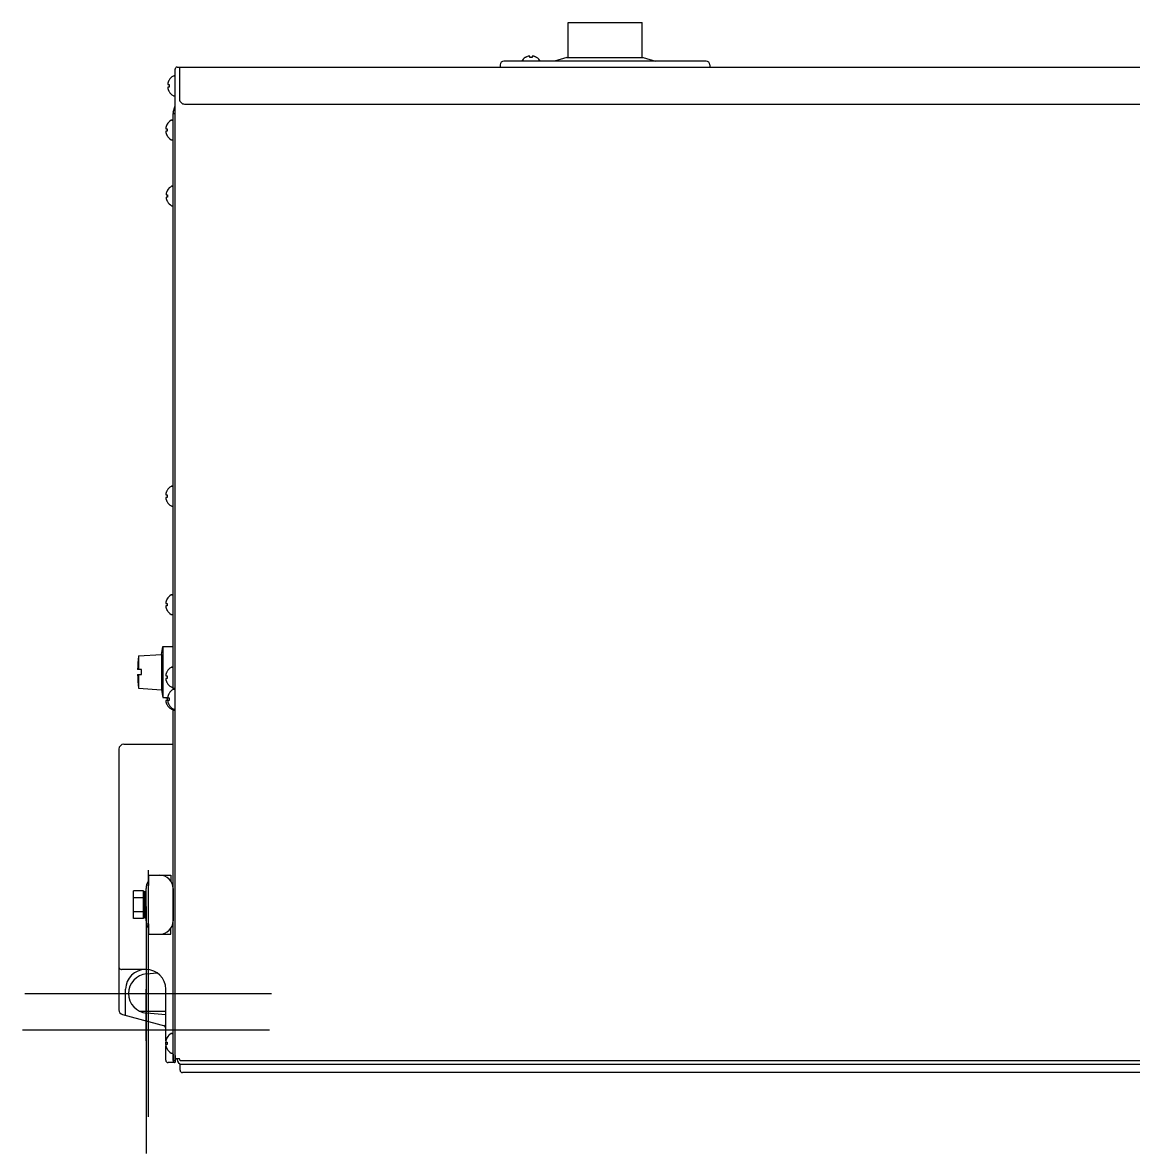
# Model space of a CAD drawing. Header units: millimetres. Extents: x -4975 to 152, y 3757 to 7264.
# Drawn here: x -748.6 to -298.5, y 5578.7 to 6036.8 of the extents above; entities that cross this region are included whole.
import ezdxf

# ---------------------------------------------------------------- set-up
doc = ezdxf.new("R2010")
doc.units = ezdxf.units.MM
doc.header["$LTSCALE"] = 346.5
doc.layers.get('0').update_dxf_attribs({"linetype": 'CONTINUOUS'})
doc.layers.add('GEOM', color=7, linetype='CONTINUOUS')

msp = doc.modelspace()

# ---------------------------------------------------------------- linework, layer by layer
at = {"color": 7, "linetype": 'Continuous'}
for p, q in [((-686.84, 5616.3), (-686.84, 6017.9)), ((-687.64, 5766.64), (-687.64, 6000.04)), ((-690.64, 5845.46), (-690.09, 5845.46)), ((-690.12, 5847.26), (-690.09, 5847.26)), ((-688.24, 5848.96), (-688.04, 5848.96)), ((-690.09, 5844.46), (-690.64, 5844.46)), ((-690.09, 5842.66), (-690.12, 5842.66)), ((-688.24, 5840.96), (-688.04, 5840.96)), ((-688.24, 5805), (-688.04, 5805)), ((-690.64, 5801.5), (-690.09, 5801.5)), ((-690.09, 5800.5), (-690.64, 5800.5)), ((-690.12, 5803.3), (-690.09, 5803.3)), ((-690.09, 5798.7), (-690.12, 5798.7)), ((-688.24, 5797), (-688.04, 5797)), ((-692.4, 5780.85), (-691.84, 5784.03)), ((-691.84, 5784.03), (-691.84, 5763.37)), ((-691.84, 5784.03), (-687.64, 5784.03)), ((-701.7, 5780.2), (-692.4, 5780.85)), ((-701.7, 5780.2), (-701.7, 5774.7)), ((-692.4, 5780.85), (-692.4, 5766.55)), ((-700.53, 5774.7), (-702.03, 5774.7)), ((-702.03, 5772.7), (-700.53, 5772.7)), ((-701.7, 5772.7), (-701.7, 5767.2)), ((-700.53, 5772.7), (-700.53, 5774.7)), ((-690.64, 5772.13), (-690.09, 5772.13)), ((-690.12, 5773.93), (-690.09, 5773.93)), ((-688.24, 5775.63), (-688.04, 5775.63)), ((-690.09, 5771.13), (-690.64, 5771.13)), ((-690.09, 5769.33), (-690.12, 5769.33)), ((-688.24, 5767.63), (-688.04, 5767.63)), ((-701.7, 5767.2), (-692.4, 5766.55)), ((-692.4, 5766.55), (-691.84, 5763.37)), ((-691.84, 5763.37), (-689.85, 5763.37)), ((-690.64, 5763.2), (-690.09, 5763.2)), ((-689.84, 5763.2), (-689.29, 5763.2)), ((-689.32, 5765), (-689.29, 5765)), ((-687.64, 5767.2), (-686.84, 5767.2)), ((-687.44, 5766.7), (-687.24, 5766.7)), ((-690.09, 5762.2), (-690.64, 5762.2)), ((-690.09, 5760.4), (-690.12, 5760.4)), ((-689.29, 5762.2), (-689.84, 5762.2)), ((-689.29, 5760.4), (-689.32, 5760.4)), ((-688.24, 5758.7), (-688.04, 5758.7)), ((-687.64, 5616.3), (-687.64, 5758.75)), ((-687.44, 5758.7), (-687.24, 5758.7)), ((-687.64, 5758.2), (-686.84, 5758.2)), ((-709.61, 5742.45), (-709.61, 5654.2)), ((-707.61, 5744.45), (-691.64, 5744.45)), ((-691.64, 5744.45), (-687.64, 5744.45)), ((-697.64, 5691.45), (-697.64, 5687.17)), ((-697.64, 5691.45), (-688.64, 5691.45)), ((-688.64, 5691.45), (-688.64, 5689.11)), ((-703.64, 5673.8), (-703.64, 5685.1)), ((-699.64, 5685.1), (-703.64, 5685.1)), ((-699.64, 5673.8), (-699.64, 5685.1)), ((-698.64, 5672.95), (-698.64, 5685.95)), ((-697.64, 5687.17), (-698.45, 5687.39)), ((-687.64, 5685.95), (-687.64, 5672.95)), ((-699.64, 5682.27), (-703.64, 5682.27)), ((-699.56, 5682.45), (-699.64, 5682.45)), ((-699.63, 5684.8), (-698.65, 5684.8)), ((-699.16, 5684.75), (-699.63, 5684.69)), ((-699.63, 5684.69), (-699.12, 5684.2)), ((-699.63, 5684.26), (-699.55, 5684.34)), ((-699.16, 5684.05), (-699.63, 5683.94)), ((-699.63, 5683.94), (-699.12, 5683.04)), ((-699.63, 5683.15), (-699.46, 5683.45)), ((-699.16, 5682.81), (-699.63, 5682.66)), ((-699.63, 5682.66), (-699.12, 5681.44)), ((-699.62, 5682.6), (-699.63, 5682.66)), ((-699.16, 5681.15), (-699.63, 5680.99)), ((-699.63, 5680.99), (-699.12, 5679.6)), ((-699.39, 5682.73), (-699.39, 5683.01)), ((-699.39, 5682.73), (-699.39, 5682.93)), ((-699.39, 5681.72), (-699.39, 5681.07)), ((-699.39, 5681.07), (-699.39, 5681.72)), ((-699.25, 5682.8), (-699.21, 5682.86)), ((-699.16, 5684.75), (-698.65, 5684.26)), ((-699.16, 5684.05), (-698.65, 5683.15)), ((-699.16, 5682.81), (-698.65, 5681.59)), ((-699.16, 5681.15), (-698.65, 5679.77)), ((-698.65, 5684.26), (-699.12, 5684.2)), ((-698.65, 5683.15), (-699.12, 5683.04)), ((-698.65, 5681.59), (-699.12, 5681.44)), ((-698.89, 5681.07), (-699.01, 5681.07)), ((-698.89, 5681.03), (-698.93, 5681.03)), ((-698.89, 5682.46), (-698.91, 5682.46)), ((-698.89, 5682.42), (-698.9, 5682.42)), ((-698.89, 5682.39), (-698.89, 5682.46)), ((-698.89, 5682.42), (-698.89, 5682.45)), ((-698.64, 5682.45), (-698.89, 5682.45)), ((-698.89, 5682.16), (-698.89, 5682.39)), ((-698.89, 5681.03), (-698.89, 5681.07)), ((-698.89, 5680.99), (-698.89, 5681.07)), ((-698.89, 5680.42), (-698.89, 5680.99)), ((-698.65, 5682.66), (-698.79, 5682.7)), ((-698.72, 5682.45), (-698.66, 5682.6)), ((-698.65, 5683.94), (-698.71, 5683.96)), ((-698.66, 5682.6), (-698.65, 5682.66)), ((-699.64, 5676.62), (-703.64, 5676.62)), ((-699.39, 5676.45), (-699.64, 5676.45)), ((-699.16, 5679.3), (-699.63, 5679.13)), ((-699.63, 5679.13), (-699.12, 5677.74)), ((-699.16, 5677.46), (-699.63, 5677.31)), ((-699.63, 5677.31), (-699.12, 5676.09)), ((-699.62, 5676.3), (-699.63, 5676.24)), ((-699.49, 5676.19), (-699.63, 5676.24)), ((-699.57, 5676.42), (-699.62, 5676.3)), ((-699.56, 5676.45), (-699.57, 5676.42)), ((-699.39, 5679.45), (-699.39, 5680.24)), ((-699.39, 5679.4), (-699.39, 5680.24)), ((-698.89, 5679.49), (-699.39, 5679.49)), ((-698.89, 5679.45), (-699.39, 5679.45)), ((-699.39, 5679.4), (-699.39, 5679.4)), ((-698.89, 5679.4), (-699.39, 5679.4)), ((-699.39, 5677.87), (-699.39, 5678.47)), ((-699.39, 5677.82), (-699.39, 5678.47)), ((-699.35, 5677.87), (-699.39, 5677.87)), ((-699.27, 5677.82), (-699.39, 5677.82)), ((-699.39, 5676.48), (-699.39, 5676.73)), ((-699.39, 5676.44), (-699.39, 5676.73)), ((-699.38, 5676.48), (-699.39, 5676.48)), ((-699.37, 5676.44), (-699.39, 5676.44)), ((-699.16, 5679.3), (-698.65, 5677.91)), ((-699.16, 5677.46), (-698.65, 5676.24)), ((-698.65, 5679.77), (-699.12, 5679.6)), ((-698.65, 5677.91), (-699.12, 5677.74)), ((-698.65, 5676.24), (-699.12, 5676.09)), ((-699.02, 5676.12), (-699.05, 5676.07)), ((-698.89, 5679.45), (-698.89, 5679.5)), ((-698.89, 5679.4), (-698.89, 5679.49)), ((-698.89, 5678.66), (-698.89, 5679.4)), ((-698.89, 5677.82), (-698.89, 5677.17)), ((-698.89, 5676.16), (-698.89, 5675.96)), ((-698.64, 5676.45), (-698.72, 5676.45)), ((-698.66, 5676.3), (-698.65, 5676.24)), ((-699.64, 5673.8), (-703.64, 5673.8)), ((-699.16, 5675.86), (-699.63, 5675.75)), ((-699.63, 5675.75), (-699.12, 5674.84)), ((-699.57, 5674.94), (-699.63, 5674.95)), ((-699.16, 5674.69), (-699.63, 5674.63)), ((-699.63, 5674.63), (-699.12, 5674.15)), ((-699.16, 5674.1), (-699.63, 5674.1)), ((-699.46, 5675.44), (-699.47, 5675.4)), ((-699.16, 5675.86), (-698.65, 5674.95)), ((-699.16, 5674.69), (-698.65, 5674.21)), ((-699.16, 5674.1), (-698.65, 5674.1)), ((-698.65, 5674.95), (-699.12, 5674.84)), ((-698.65, 5674.21), (-699.12, 5674.15)), ((-698.76, 5675.29), (-698.84, 5675.49)), ((-698.82, 5675.44), (-698.65, 5675.75)), ((-698.69, 5675.14), (-698.76, 5675.29)), ((-698.73, 5674.55), (-698.65, 5674.63)), ((-697.64, 5671.72), (-698.45, 5671.5)), ((-697.64, 5671.72), (-697.64, 5667.45)), ((-697.64, 5667.45), (-688.64, 5667.45)), ((-688.64, 5667.45), (-688.64, 5669.79)), ((-709.64, 5654.2), (-709.64, 5636.88)), ((-698.64, 5653.2), (-708.61, 5653.2)), ((-698.43, 5651.42), (-694.17, 5651.79)), ((-706.89, 5634.61), (-706.89, 5645.2)), ((-698.64, 5624.3), (-698.64, 5645.2)), ((-690.64, 5624.3), (-690.64, 5645.2)), ((-708.16, 5634.95), (-690.64, 5630.25)), ((-690.64, 5636.2), (-701.11, 5636.2)), ((-690.64, 5634.8), (-698.43, 5635.48)), ((-690.12, 5625.6), (-690.09, 5625.6)), ((-688.24, 5627.3), (-688.04, 5627.3)), ((-690.64, 5622.8), (-690.64, 5623.8)), ((-690.64, 5623.8), (-690.09, 5623.8)), ((-690.09, 5622.8), (-690.64, 5622.8)), ((-690.64, 5616.45), (-690.64, 5622.3)), ((-690.09, 5621), (-690.12, 5621)), ((-688.24, 5619.3), (-688.04, 5619.3)), ((-687.64, 5618.9), (-687.64, 5615.45)), ((-686.84, 5618.3), (-686.84, 5615.7)), ((-686.84, 5617.1), (-685.06, 5617.1)), ((-686.04, 5616.7), (-686.04, 5617.1)), ((-687.09, 5615.45), (-689.64, 5615.45)), ((-687.64, 5616.3), (-686.84, 5616.3)), ((-684.84, 5612.4), (-684.84, 5614.9)), ((-684.84, 5614.9), (-14.64, 5614.9)), ((9.28, 5616.2), (-684.65, 5616.2)), ((-15.84, 5611.4), (-683.84, 5611.4))]:
    msp.add_line(p, q, dxfattribs=at)
at = {"color": 4}
for p, q in [((-697.73, 5693.45), (-697.73, 5593.45)), ((-747.73, 5643.45), (-647.73, 5643.45))]:
    msp.add_line(p, q, dxfattribs=at)
at = {"color": 1}
for p, q in [((-698.64, 5678.7), (-698.64, 5578.7)), ((-748.64, 5628.7), (-648.64, 5628.7))]:
    msp.add_line(p, q, dxfattribs=at)
at = {"color": 7, "linetype": 'Continuous'}
for points in [[(-699.62, 5682.6), (-699.56, 5682.44), (-699.48, 5682.24)], [(-699.59, 5683.75), (-699.57, 5683.73), (-699.53, 5683.64), (-699.5, 5683.55), (-699.46, 5683.46)], [(-699.5, 5684.24), (-699.49, 5684.23), (-699.48, 5684.21), (-699.47, 5684.18), (-699.46, 5684.16), (-699.45, 5684.13), (-699.44, 5684.11), (-699.43, 5684.09), (-699.42, 5684.06), (-699.42, 5684.04), (-699.41, 5684.02), (-699.41, 5684)], [(-699.48, 5682.24), (-699.43, 5682.06), (-699.4, 5681.89), (-699.39, 5681.72)], [(-699.46, 5683.46), (-699.44, 5683.37), (-699.41, 5683.28)], [(-699.41, 5683.28), (-699.4, 5683.18), (-699.39, 5683.09), (-699.39, 5683.01)], [(-698.82, 5683.45), (-698.76, 5683.61), (-698.69, 5683.75)], [(-698.8, 5676.66), (-698.86, 5676.85), (-698.89, 5677), (-698.89, 5677.17)], [(-698.84, 5675.49), (-698.88, 5675.71), (-698.89, 5675.96)], [(-698.66, 5676.3), (-698.73, 5676.46), (-698.8, 5676.66)], [(-699.47, 5675.4), (-699.51, 5675.32), (-699.54, 5675.24), (-699.58, 5675.16), (-699.59, 5675.14)], [(-698.79, 5674.65), (-698.85, 5674.79), (-698.87, 5674.9)]]:
    msp.add_lwpolyline(points, dxfattribs=at)
for centre, radius, start, end in [((-688.67, 5845.71), 1.98, 174.8627, 175.7144), ((-688.68, 5845.71), 1.97, 175.714, 176.9766), ((-688.69, 5845.71), 1.96, 176.9771, 178.0037), ((-688.7, 5845.71), 1.95, 178.0037, 179.0738), ((-688.7, 5845.71), 1.95, 179.0741, 181.1541), ((-688.7, 5845.71), 1.95, 181.1545, 182.3767), ((-688.69, 5845.71), 1.96, 182.3765, 183.2159), ((-688.68, 5845.72), 1.97, 183.2167, 184.6016), ((-688.67, 5845.72), 1.98, 184.6009, 185.2558), ((-686.14, 5844.82), 4.64, 163.6036, 165.6824), ((-688.65, 5845.71), 2.01, 172.7256, 174.8598), ((-688.65, 5845.72), 2.01, 185.2585, 187.2741), ((-686.11, 5844.81), 4.67, 162.6228, 163.6051), ((-686.1, 5844.8), 4.68, 161.535, 162.6227), ((-686.08, 5844.8), 4.7, 159.4813, 161.5344), ((-686.07, 5844.79), 4.72, 158.9977, 159.4819), ((-686.06, 5844.79), 4.72, 157.4524, 158.9975), ((-686.06, 5844.79), 4.73, 156.6826, 157.4526), ((-686.05, 5844.79), 4.73, 155.4278, 156.6825), ((-686.05, 5844.78), 4.74, 154.4598, 155.4278), ((-686.04, 5844.78), 4.74, 153.3188, 154.4598), ((-686.04, 5844.78), 4.75, 151.9926, 153.3187), ((-686.04, 5844.78), 4.75, 151.0316, 151.9926), ((-686.03, 5844.78), 4.75, 148.4659, 151.0313), ((-686.02, 5844.77), 4.8, 120.3012, 148.6273), ((-686.33, 5844.96), 3.79, 172.4013, 179.9911), ((-688.24, 5848.56), 0.4, 90, 120.3012), ((-688.04, 5848.56), 0.4, 0, 90), ((-688.67, 5844.21), 1.98, 174.7442, 175.3991), ((-688.68, 5844.21), 1.97, 175.3984, 176.7833), ((-688.69, 5844.21), 1.96, 176.7841, 177.6235), ((-688.7, 5844.21), 1.96, 177.6234, 178.8455), ((-688.7, 5844.21), 1.95, 178.8459, 180.9258), ((-688.7, 5844.21), 1.95, 180.9261, 181.9964), ((-688.69, 5844.21), 1.96, 181.9964, 183.0228), ((-688.68, 5844.21), 1.97, 183.0233, 184.286), ((-688.67, 5844.22), 1.98, 184.2856, 185.1372), ((-688.65, 5844.21), 2.01, 172.7259, 174.7415), ((-688.65, 5844.22), 2.01, 185.1401, 187.2744), ((-686.14, 5845.11), 4.64, 194.3176, 196.3964), ((-686.11, 5845.12), 4.67, 196.3949, 197.3772), ((-686.1, 5845.12), 4.68, 197.3773, 198.465), ((-686.08, 5845.13), 4.7, 198.4656, 200.5187), ((-686.07, 5845.13), 4.72, 200.5181, 201.0023), ((-686.06, 5845.14), 4.72, 201.0025, 202.5476), ((-686.06, 5845.14), 4.73, 202.5474, 203.3174), ((-686.05, 5845.14), 4.73, 203.3175, 204.5722), ((-686.05, 5845.14), 4.74, 204.5722, 205.5402), ((-686.04, 5845.15), 4.74, 205.5402, 206.6812), ((-686.04, 5845.15), 4.75, 206.6813, 208.0074), ((-686.04, 5845.15), 4.75, 208.0074, 208.9684), ((-686.03, 5845.15), 4.75, 208.9687, 211.5341), ((-686.33, 5844.96), 3.79, 180.0089, 187.5987), ((-686.02, 5845.16), 4.8, 211.3727, 239.6988), ((-688.24, 5841.36), 0.4, 239.6988, 270), ((-688.04, 5841.36), 0.4, 270, 0), ((-686.02, 5800.8), 4.8, 120.3012, 148.6273), ((-688.24, 5804.6), 0.4, 90, 120.3012), ((-688.04, 5804.6), 0.4, 0, 90), ((-688.67, 5801.75), 1.98, 174.8627, 175.7144), ((-688.68, 5801.75), 1.97, 175.714, 176.9766), ((-688.69, 5801.75), 1.96, 176.9771, 178.0037), ((-688.7, 5801.75), 1.95, 178.0037, 179.0738), ((-688.7, 5801.75), 1.95, 179.0741, 181.1541), ((-688.7, 5801.75), 1.95, 181.1545, 182.3767), ((-688.69, 5801.75), 1.96, 182.3765, 183.2159), ((-688.68, 5801.75), 1.97, 183.2167, 184.6016), ((-688.67, 5801.75), 1.98, 184.6009, 185.2558), ((-688.67, 5800.25), 1.98, 174.7442, 175.3991), ((-688.68, 5800.25), 1.97, 175.3984, 176.7833), ((-688.69, 5800.25), 1.96, 176.7841, 177.6235), ((-688.7, 5800.25), 1.96, 177.6234, 178.8455), ((-688.7, 5800.25), 1.95, 178.8459, 180.9258), ((-688.7, 5800.25), 1.95, 180.9261, 181.9964), ((-688.69, 5800.25), 1.96, 181.9964, 183.0228), ((-688.68, 5800.25), 1.97, 183.0233, 184.286), ((-688.67, 5800.25), 1.98, 184.2856, 185.1372), ((-686.14, 5800.85), 4.64, 163.6036, 165.6824), ((-688.65, 5801.74), 2.01, 172.7256, 174.8598), ((-688.65, 5801.75), 2.01, 185.2585, 187.2741), ((-688.65, 5800.24), 2.01, 172.7259, 174.7415), ((-688.65, 5800.25), 2.01, 185.1401, 187.2744), ((-686.14, 5801.14), 4.64, 194.3176, 196.3964), ((-686.11, 5800.84), 4.67, 162.6228, 163.6051), ((-686.11, 5801.15), 4.67, 196.3949, 197.3772), ((-686.1, 5800.84), 4.68, 161.535, 162.6227), ((-686.1, 5801.16), 4.68, 197.3773, 198.465), ((-686.08, 5800.83), 4.7, 159.4813, 161.5344), ((-686.08, 5801.16), 4.7, 198.4656, 200.5187), ((-686.07, 5800.83), 4.72, 158.9977, 159.4819), ((-686.06, 5800.82), 4.72, 157.4524, 158.9975), ((-686.06, 5800.82), 4.73, 156.6826, 157.4526), ((-686.05, 5800.82), 4.73, 155.4278, 156.6825), ((-686.05, 5800.82), 4.74, 154.4598, 155.4278), ((-686.04, 5800.82), 4.74, 153.3188, 154.4598), ((-686.04, 5800.81), 4.75, 151.9926, 153.3187), ((-686.04, 5800.81), 4.75, 151.0316, 151.9926), ((-686.03, 5800.81), 4.75, 148.4659, 151.0313), ((-686.33, 5801), 3.79, 172.4013, 179.9911), ((-686.33, 5801), 3.79, 180.0089, 187.5987), ((-686.07, 5801.17), 4.72, 200.5181, 201.0023), ((-686.06, 5801.17), 4.72, 201.0025, 202.5476), ((-686.06, 5801.17), 4.73, 202.5474, 203.3174), ((-686.05, 5801.18), 4.73, 203.3175, 204.5722), ((-686.05, 5801.18), 4.74, 204.5722, 205.5402), ((-686.04, 5801.18), 4.74, 205.5402, 206.6812), ((-686.04, 5801.18), 4.75, 206.6813, 208.0074), ((-686.04, 5801.18), 4.75, 208.0074, 208.9684), ((-686.03, 5801.18), 4.75, 208.9687, 211.5341), ((-686.02, 5801.2), 4.8, 211.3727, 239.6988), ((-688.24, 5797.4), 0.4, 239.6988, 270), ((-688.04, 5797.4), 0.4, 270, 0), ((-642.04, 5773.78), 60, 173.8625, 179.1263), ((-642.04, 5773.61), 60, 180.8737, 186.1375), ((-688.67, 5772.38), 1.98, 174.8627, 175.7144), ((-688.68, 5772.38), 1.97, 175.714, 176.9766), ((-688.69, 5772.38), 1.96, 176.9771, 178.0037), ((-688.7, 5772.38), 1.95, 178.0037, 179.0738), ((-688.7, 5772.38), 1.95, 179.0741, 181.1541), ((-688.7, 5772.38), 1.95, 181.1545, 182.3767), ((-688.69, 5772.38), 1.96, 182.3765, 183.2159), ((-688.68, 5772.38), 1.97, 183.2167, 184.6016), ((-688.67, 5772.38), 1.98, 184.6009, 185.2558), ((-686.14, 5771.48), 4.64, 163.6036, 165.6824), ((-688.65, 5772.38), 2.01, 172.7256, 174.8598), ((-688.65, 5772.38), 2.01, 185.2585, 187.2741), ((-686.11, 5771.48), 4.67, 162.6228, 163.6051), ((-686.1, 5771.47), 4.68, 161.535, 162.6227), ((-686.08, 5771.46), 4.7, 159.4813, 161.5344), ((-686.07, 5771.46), 4.72, 158.9977, 159.4819), ((-686.06, 5771.46), 4.72, 157.4524, 158.9975), ((-686.06, 5771.45), 4.73, 156.6826, 157.4526), ((-686.05, 5771.45), 4.73, 155.4278, 156.6825), ((-686.05, 5771.45), 4.74, 154.4598, 155.4278), ((-686.04, 5771.45), 4.74, 153.3188, 154.4598), ((-686.04, 5771.45), 4.75, 151.9926, 153.3187), ((-686.04, 5771.45), 4.75, 151.0316, 151.9926), ((-686.03, 5771.44), 4.75, 148.4659, 151.0313), ((-686.02, 5771.43), 4.8, 120.3012, 148.6273), ((-686.33, 5771.63), 3.79, 172.4013, 179.9911), ((-688.24, 5775.23), 0.4, 90, 120.3012), ((-688.04, 5775.23), 0.4, 0, 90), ((-688.67, 5770.88), 1.98, 174.7442, 175.3991), ((-688.68, 5770.88), 1.97, 175.3984, 176.7833), ((-688.69, 5770.88), 1.96, 176.7841, 177.6235), ((-688.7, 5770.88), 1.96, 177.6234, 178.8455), ((-688.7, 5770.88), 1.95, 178.8459, 180.9258), ((-688.7, 5770.88), 1.95, 180.9261, 181.9964), ((-688.69, 5770.88), 1.96, 181.9964, 183.0228), ((-688.68, 5770.88), 1.97, 183.0233, 184.286), ((-688.67, 5770.88), 1.98, 184.2856, 185.1372), ((-688.65, 5770.88), 2.01, 172.7259, 174.7415), ((-688.65, 5770.88), 2.01, 185.1401, 187.2744), ((-686.14, 5771.78), 4.64, 194.3176, 196.3964), ((-686.11, 5771.79), 4.67, 196.3949, 197.3772), ((-686.1, 5771.79), 4.68, 197.3773, 198.465), ((-686.08, 5771.8), 4.7, 198.4656, 200.5187), ((-686.07, 5771.8), 4.72, 200.5181, 201.0023), ((-686.06, 5771.8), 4.72, 201.0025, 202.5476), ((-686.06, 5771.81), 4.73, 202.5474, 203.3174), ((-686.05, 5771.81), 4.73, 203.3175, 204.5722), ((-686.05, 5771.81), 4.74, 204.5722, 205.5402), ((-686.04, 5771.81), 4.74, 205.5402, 206.6812), ((-686.04, 5771.81), 4.75, 206.6813, 208.0074), ((-686.04, 5771.82), 4.75, 208.0074, 208.9684), ((-686.03, 5771.82), 4.75, 208.9687, 211.5341), ((-686.33, 5771.63), 3.79, 180.0089, 187.5987), ((-686.02, 5771.83), 4.8, 211.3727, 239.6988), ((-688.24, 5768.03), 0.4, 239.6988, 270), ((-688.04, 5768.03), 0.4, 270, 0), ((-688.69, 5763.45), 1.96, 182.3482, 183.2159), ((-688.68, 5763.45), 1.97, 183.2167, 184.6016), ((-688.67, 5763.45), 1.98, 184.6009, 185.2558), ((-688.65, 5763.45), 2.01, 185.2585, 187.2741), ((-686.33, 5762.7), 3.79, 172.4013, 179.9911), ((-687.87, 5763.45), 1.98, 174.8627, 175.7144), ((-687.88, 5763.45), 1.97, 175.714, 176.9766), ((-687.89, 5763.45), 1.96, 176.9771, 178.0037), ((-687.9, 5763.45), 1.95, 178.0037, 179.0738), ((-687.9, 5763.45), 1.95, 179.0741, 181.1541), ((-687.9, 5763.45), 1.95, 181.1545, 182.3767), ((-687.89, 5763.45), 1.96, 182.3765, 183.2159), ((-687.88, 5763.45), 1.97, 183.2167, 184.6016), ((-687.87, 5763.45), 1.98, 184.6009, 185.2558), ((-685.34, 5762.55), 4.64, 163.6036, 165.6824), ((-687.85, 5763.44), 2.01, 172.7256, 174.8598), ((-687.85, 5763.45), 2.01, 185.2585, 187.2741), ((-685.31, 5762.54), 4.67, 162.6228, 163.6051), ((-685.3, 5762.54), 4.68, 161.535, 162.6227), ((-685.28, 5762.53), 4.7, 159.4813, 161.5344), ((-685.27, 5762.53), 4.72, 158.9977, 159.4819), ((-685.26, 5762.52), 4.72, 157.4524, 158.9975), ((-685.26, 5762.52), 4.73, 156.6826, 157.4526), ((-685.25, 5762.52), 4.73, 155.4278, 156.6825), ((-685.25, 5762.52), 4.74, 154.4598, 155.4278), ((-685.24, 5762.52), 4.74, 153.3188, 154.4598), ((-685.24, 5762.51), 4.75, 151.9926, 153.3187), ((-685.24, 5762.51), 4.75, 151.0316, 151.9926), ((-685.23, 5762.51), 4.75, 148.4659, 151.0313), ((-685.22, 5762.5), 4.8, 120.3012, 148.6273), ((-685.53, 5762.7), 3.79, 172.4013, 179.9911), ((-687.44, 5766.3), 0.4, 90, 120.3012), ((-687.24, 5766.3), 0.4, 0, 90), ((-688.67, 5761.95), 1.98, 174.7442, 175.3991), ((-688.68, 5761.95), 1.97, 175.3984, 176.7833), ((-688.69, 5761.95), 1.96, 176.7841, 177.6235), ((-688.7, 5761.95), 1.96, 177.6234, 178.8455), ((-688.7, 5761.95), 1.95, 178.8459, 180.9258), ((-688.7, 5761.95), 1.95, 180.9261, 181.9964), ((-688.69, 5761.95), 1.96, 181.9964, 183.0228), ((-688.68, 5761.95), 1.97, 183.0233, 184.286), ((-688.67, 5761.95), 1.98, 184.2856, 185.1372), ((-688.65, 5761.94), 2.01, 172.7259, 174.7415), ((-688.65, 5761.95), 2.01, 185.1401, 187.2744), ((-686.14, 5762.84), 4.64, 194.3176, 196.3964), ((-686.11, 5762.85), 4.67, 196.3949, 197.3772), ((-686.1, 5762.86), 4.68, 197.3773, 198.465), ((-686.08, 5762.86), 4.7, 198.4656, 200.5187), ((-686.07, 5762.87), 4.72, 200.5181, 201.0023), ((-686.06, 5762.87), 4.72, 201.0025, 202.5476), ((-686.06, 5762.87), 4.73, 202.5474, 203.3174), ((-686.05, 5762.88), 4.73, 203.3175, 204.5722), ((-686.05, 5762.88), 4.74, 204.5722, 205.5402), ((-686.04, 5762.88), 4.74, 205.5402, 206.6812), ((-686.04, 5762.88), 4.75, 206.6813, 208.0074), ((-686.04, 5762.88), 4.75, 208.0074, 208.9684), ((-686.03, 5762.88), 4.75, 208.9687, 211.5341), ((-686.33, 5762.7), 3.79, 180.0089, 187.5987), ((-686.02, 5762.9), 4.8, 211.3727, 239.6988), ((-687.87, 5761.95), 1.98, 174.7442, 175.3991), ((-687.88, 5761.95), 1.97, 175.3984, 176.7833), ((-687.89, 5761.95), 1.96, 176.7841, 177.6235), ((-687.9, 5761.95), 1.96, 177.6234, 178.8455), ((-687.9, 5761.95), 1.95, 178.8459, 180.9258), ((-687.9, 5761.95), 1.95, 180.9261, 181.9964), ((-687.89, 5761.95), 1.96, 181.9964, 183.0228), ((-687.88, 5761.95), 1.97, 183.0233, 184.286), ((-687.87, 5761.95), 1.98, 184.2856, 185.1372), ((-687.85, 5761.94), 2.01, 172.7259, 174.7415), ((-687.85, 5761.95), 2.01, 185.1401, 187.2744), ((-685.34, 5762.84), 4.64, 194.3176, 196.3964), ((-685.31, 5762.85), 4.67, 196.3949, 197.3772), ((-685.3, 5762.86), 4.68, 197.3773, 198.465), ((-685.28, 5762.86), 4.7, 198.4656, 200.5187), ((-685.27, 5762.87), 4.72, 200.5181, 201.0023), ((-685.26, 5762.87), 4.72, 201.0025, 202.5476), ((-685.26, 5762.87), 4.73, 202.5474, 203.3174), ((-685.25, 5762.88), 4.73, 203.3175, 204.5722), ((-685.25, 5762.88), 4.74, 204.5722, 205.5402), ((-685.24, 5762.88), 4.74, 205.5402, 206.6812), ((-685.24, 5762.88), 4.75, 206.6813, 208.0074), ((-685.24, 5762.88), 4.75, 208.0074, 208.9684), ((-685.23, 5762.88), 4.75, 208.9687, 211.5341), ((-685.53, 5762.7), 3.79, 180.0089, 187.5987), ((-685.22, 5762.9), 4.8, 211.3727, 239.6988), ((-688.24, 5759.1), 0.4, 239.6988, 270), ((-688.04, 5759.1), 0.4, 270, 316.7448), ((-687.44, 5759.1), 0.4, 239.6988, 270), ((-687.24, 5759.1), 0.4, 270, 0), ((-707.61, 5742.45), 2, 90, 180), ((-693.14, 5685.95), 5.5, 0, 90), ((-693.14, 5685.95), 5.5, 144.9032, 180), ((-696.2, 5680.7), 3.7, 145.3341, 145.858), ((-698.9, 5678.56), 0.831, 241.4404, 243.4233), ((-695.44, 5673.55), 4.4, 145.163, 145.448), ((-700.05, 5674.48), 1.42, 17.2937, 19.0364), ((-693.14, 5672.95), 5.5, 180, 215.0968), ((-693.14, 5672.95), 5.5, 270, 0), ((-708.64, 5654.2), 1, 180, 270), ((-708.61, 5654.2), 1, 180, 270), ((-698.89, 5645.2), 8, 90, 180), ((-698.64, 5645.2), 8, 0, 90), ((-697.73, 5643.45), 8, 95, 265), ((-707.64, 5636.88), 2, 180, 255), ((-691.64, 5629.48), 1, 20.2366, 74.9999), ((-691.14, 5629.87), 0.5, 24.9994, 49.9994), ((-686.03, 5623.11), 4.75, 148.4659, 151.0313), ((-686.02, 5623.1), 4.8, 120.3012, 148.6273), ((-688.24, 5626.9), 0.4, 90, 120.3012), ((-688.04, 5626.9), 0.4, 0, 90), ((-688.67, 5624.05), 1.98, 174.8627, 175.7144), ((-688.68, 5624.05), 1.97, 175.714, 176.9766), ((-688.69, 5624.05), 1.96, 176.9771, 178.0037), ((-688.7, 5624.05), 1.95, 178.0037, 179.0738), ((-688.7, 5624.05), 1.95, 179.0741, 181.1541), ((-688.7, 5624.05), 1.95, 181.1545, 182.3767), ((-688.69, 5624.05), 1.96, 182.3765, 183.2159), ((-688.68, 5624.05), 1.97, 183.2167, 184.6016), ((-688.67, 5624.05), 1.98, 184.6009, 185.2558), ((-688.67, 5622.55), 1.98, 174.7442, 175.3991), ((-688.68, 5622.55), 1.97, 175.3984, 176.7833), ((-688.69, 5622.55), 1.96, 176.7841, 177.6235), ((-688.7, 5622.55), 1.96, 177.6234, 178.8455), ((-688.7, 5622.55), 1.95, 178.8459, 180.9258), ((-688.7, 5622.55), 1.95, 180.9261, 181.9964), ((-688.69, 5622.55), 1.96, 181.9964, 183.0228), ((-688.68, 5622.55), 1.97, 183.0233, 184.286), ((-688.67, 5622.55), 1.98, 184.2856, 185.1372), ((-686.14, 5623.15), 4.64, 163.6036, 165.6824), ((-688.65, 5624.04), 2.01, 172.7256, 174.8598), ((-688.65, 5624.05), 2.01, 185.2585, 187.2741), ((-688.65, 5622.54), 2.01, 172.7259, 174.7415), ((-688.65, 5622.55), 2.01, 185.1401, 187.2744), ((-686.14, 5623.44), 4.64, 194.3176, 196.3964), ((-686.11, 5623.14), 4.67, 162.6228, 163.6051), ((-686.11, 5623.45), 4.67, 196.3949, 197.3772), ((-686.1, 5623.14), 4.68, 161.535, 162.6227), ((-686.1, 5623.46), 4.68, 197.3773, 198.465), ((-686.08, 5623.13), 4.7, 159.4813, 161.5344), ((-686.08, 5623.46), 4.7, 198.4656, 200.5187), ((-686.07, 5623.13), 4.72, 158.9977, 159.4819), ((-686.07, 5623.47), 4.72, 200.5181, 201.0023), ((-686.06, 5623.12), 4.72, 157.4524, 158.9975), ((-686.06, 5623.47), 4.72, 201.0025, 202.5476), ((-686.06, 5623.12), 4.73, 156.6826, 157.4526), ((-686.06, 5623.47), 4.73, 202.5474, 203.3174), ((-686.05, 5623.12), 4.73, 155.4278, 156.6825), ((-686.05, 5623.48), 4.73, 203.3175, 204.5722), ((-686.05, 5623.12), 4.74, 154.4598, 155.4278), ((-686.05, 5623.48), 4.74, 204.5722, 205.5402), ((-686.04, 5623.12), 4.74, 153.3188, 154.4598), ((-686.04, 5623.48), 4.74, 205.5402, 206.6812), ((-686.04, 5623.11), 4.75, 151.9926, 153.3187), ((-686.04, 5623.48), 4.75, 206.6813, 208.0074), ((-686.04, 5623.11), 4.75, 151.0316, 151.9926), ((-686.04, 5623.48), 4.75, 208.0074, 208.9684), ((-686.03, 5623.48), 4.75, 208.9687, 211.5341), ((-686.33, 5623.3), 3.79, 172.4013, 179.9911), ((-686.33, 5623.3), 3.79, 180.0089, 187.5987), ((-686.02, 5623.5), 4.8, 211.3727, 239.6988), ((-689.64, 5616.45), 1, 180, 270), ((-688.24, 5619.7), 0.4, 239.6988, 270), ((-688.04, 5619.7), 0.4, 270, 0), ((-684.24, 5616.7), 1.8, 180, 270), ((-687.09, 5615.7), 0.25, 270, 0), ((-683.84, 5612.4), 1, 180, 270)]:
    msp.add_arc(centre, radius, start, end, dxfattribs=at)
for points in [[(-699.62, 5684.69), (-699.63, 5684.72), (-699.63, 5684.76), (-699.63, 5684.8)], [(-699.58, 5683.96), (-699.61, 5684.06), (-699.63, 5684.16), (-699.63, 5684.26)], [(-699.5, 5684.24), (-699.51, 5684.27), (-699.53, 5684.31), (-699.55, 5684.34)], [(-698.97, 5681.05), (-698.99, 5681.06), (-699, 5681.07), (-699.01, 5681.07)], [(-698.93, 5681.03), (-698.95, 5681.04), (-698.96, 5681.04), (-698.97, 5681.05)], [(-698.89, 5682.37), (-698.89, 5682.4), (-698.9, 5682.43), (-698.91, 5682.46)], [(-698.88, 5683.55), (-698.83, 5683.69), (-698.76, 5683.82), (-698.71, 5683.96)], [(-698.86, 5683.51), (-698.8, 5683.59), (-698.74, 5683.67), (-698.69, 5683.75)], [(-698.83, 5682.45), (-698.8, 5682.47), (-698.76, 5682.49), (-698.73, 5682.51)], [(-698.76, 5684.36), (-698.71, 5684.47), (-698.67, 5684.58), (-698.66, 5684.69)], [(-698.73, 5682.51), (-698.7, 5682.53), (-698.67, 5682.56), (-698.66, 5682.6)], [(-698.71, 5683.96), (-698.67, 5684.06), (-698.65, 5684.16), (-698.65, 5684.26)], [(-698.66, 5684.69), (-698.65, 5684.72), (-698.65, 5684.76), (-698.65, 5684.8)], [(-699.56, 5676.37), (-699.59, 5676.35), (-699.61, 5676.33), (-699.62, 5676.3)], [(-699.45, 5676.45), (-699.49, 5676.42), (-699.53, 5676.4), (-699.56, 5676.37)], [(-699.39, 5676.52), (-699.39, 5676.49), (-699.38, 5676.46), (-699.37, 5676.44)], [(-699.35, 5677.87), (-699.34, 5677.86), (-699.31, 5677.84), (-699.29, 5677.83)], [(-699.57, 5674.94), (-699.61, 5674.84), (-699.63, 5674.74), (-699.63, 5674.63)], [(-699.62, 5674.21), (-699.63, 5674.17), (-699.63, 5674.13), (-699.63, 5674.1)], [(-699.53, 5674.53), (-699.57, 5674.43), (-699.61, 5674.32), (-699.62, 5674.21)], [(-699.43, 5675.38), (-699.48, 5675.3), (-699.55, 5675.23), (-699.59, 5675.14)], [(-698.79, 5674.65), (-698.77, 5674.62), (-698.75, 5674.59), (-698.73, 5674.55)], [(-698.69, 5674.9), (-698.67, 5674.81), (-698.65, 5674.72), (-698.65, 5674.63)], [(-698.66, 5674.21), (-698.65, 5674.17), (-698.65, 5674.13), (-698.65, 5674.1)]]:
    msp.add_open_spline(points, degree=3, dxfattribs=at)
for points, knots in [([(-699.55, 5684.34), (-699.56, 5684.37), (-699.61, 5684.48), (-699.63, 5684.6), (-699.63, 5684.69)], [0, 0, 0, 0, 0.243423, 1, 1, 1, 1]), ([(-699.59, 5683.75), (-699.61, 5683.8), (-699.63, 5683.86), (-699.63, 5683.93), (-699.63, 5683.94)], [0, 0, 0, 0, 0.735675, 1, 1, 1, 1]), ([(-699.49, 5682.7), (-699.51, 5682.74), (-699.58, 5682.88), (-699.63, 5683.03), (-699.63, 5683.15)], [0, 0, 0, 0, 0.263542, 1, 1, 1, 1]), ([(-699.39, 5681.07), (-699.39, 5681.12), (-699.34, 5681.21), (-699.24, 5681.3), (-699.16, 5681.37), (-699.12, 5681.42), (-699.12, 5681.44)], [0, 0, 0, 0, 0.313522, 0.617979, 0.870369, 1, 1, 1, 1]), ([(-699.21, 5682.86), (-699.19, 5682.89), (-699.15, 5682.95), (-699.12, 5683.01), (-699.12, 5683.04)], [0, 0, 0, 0, 0.632582, 1, 1, 1, 1]), ([(-699.17, 5684.05), (-699.16, 5684.07), (-699.14, 5684.12), (-699.12, 5684.17), (-699.12, 5684.2)], [0, 0, 0, 0, 0.333914, 1, 1, 1, 1]), ([(-699.01, 5681.07), (-699.05, 5681.09), (-699.09, 5681.11), (-699.16, 5681.14), (-699.16, 5681.15)], [0, 0, 0, 0, 0.682265, 1, 1, 1, 1]), ([(-699.14, 5684.72), (-699.13, 5684.73), (-699.12, 5684.75), (-699.12, 5684.78), (-699.12, 5684.8)], [0, 0, 0, 0, 0.307876, 1, 1, 1, 1]), ([(-698.91, 5682.46), (-698.94, 5682.52), (-699.02, 5682.62), (-699.11, 5682.71), (-699.14, 5682.76)], [0, 0, 0, 0, 0.564786, 1, 1, 1, 1]), ([(-698.89, 5680.98), (-698.89, 5680.98), (-698.9, 5681), (-698.92, 5681.02), (-698.93, 5681.03)], [0, 0, 0, 0, 0.186456, 1, 1, 1, 1]), ([(-698.89, 5682.45), (-698.89, 5682.5), (-698.85, 5682.58), (-698.81, 5682.66), (-698.79, 5682.7)], [0, 0, 0, 0, 0.487361, 1, 1, 1, 1]), ([(-698.89, 5681.07), (-698.89, 5681.1), (-698.87, 5681.14), (-698.82, 5681.22), (-698.74, 5681.33), (-698.68, 5681.46), (-698.65, 5681.55), (-698.65, 5681.59)], [0, 0, 0, 0, 0.116261, 0.247957, 0.52371, 0.785178, 1, 1, 1, 1]), ([(-698.79, 5682.7), (-698.77, 5682.74), (-698.7, 5682.88), (-698.65, 5683.03), (-698.65, 5683.15)], [0, 0, 0, 0, 0.263741, 1, 1, 1, 1]), ([(-698.73, 5684.34), (-698.72, 5684.37), (-698.68, 5684.48), (-698.65, 5684.6), (-698.65, 5684.69)], [0, 0, 0, 0, 0.243527, 1, 1, 1, 1]), ([(-698.69, 5683.75), (-698.67, 5683.8), (-698.65, 5683.86), (-698.65, 5683.93), (-698.65, 5683.94)], [0, 0, 0, 0, 0.735801, 1, 1, 1, 1]), ([(-699.39, 5679.4), (-699.39, 5679.38), (-699.42, 5679.36), (-699.47, 5679.32), (-699.54, 5679.26), (-699.6, 5679.19), (-699.63, 5679.15), (-699.63, 5679.13)], [0, 0, 0, 0, 0.102993, 0.246936, 0.559924, 0.835552, 1, 1, 1, 1]), ([(-699.39, 5677.82), (-699.39, 5677.8), (-699.41, 5677.76), (-699.47, 5677.67), (-699.54, 5677.57), (-699.61, 5677.44), (-699.63, 5677.35), (-699.63, 5677.31)], [0, 0, 0, 0, 0.116098, 0.247815, 0.523315, 0.785232, 1, 1, 1, 1]), ([(-699.49, 5676.19), (-699.51, 5676.15), (-699.58, 5676.02), (-699.63, 5675.86), (-699.63, 5675.75)], [0, 0, 0, 0, 0.263535, 1, 1, 1, 1]), ([(-699.39, 5676.44), (-699.39, 5676.4), (-699.43, 5676.31), (-699.47, 5676.23), (-699.49, 5676.19)], [0, 0, 0, 0, 0.486608, 1, 1, 1, 1]), ([(-699.39, 5679.5), (-699.39, 5679.52), (-699.31, 5679.54), (-699.25, 5679.56), (-699.19, 5679.57), (-699.15, 5679.58), (-699.13, 5679.59), (-699.12, 5679.59), (-699.12, 5679.6)], [0, 0, 0, 0, 0.234722, 0.591057, 0.75759, 0.887532, 0.968178, 1, 1, 1, 1]), ([(-699.39, 5677.92), (-699.39, 5677.91), (-699.38, 5677.89), (-699.37, 5677.88), (-699.35, 5677.87)], [0, 0, 0, 0, 0.191218, 1, 1, 1, 1]), ([(-699.37, 5676.44), (-699.34, 5676.37), (-699.26, 5676.27), (-699.17, 5676.18), (-699.14, 5676.14)], [0, 0, 0, 0, 0.565636, 1, 1, 1, 1]), ([(-699.27, 5677.82), (-699.23, 5677.8), (-699.19, 5677.78), (-699.13, 5677.76), (-699.12, 5677.74)], [0, 0, 0, 0, 0.681527, 1, 1, 1, 1]), ([(-698.89, 5679.4), (-698.89, 5679.37), (-698.97, 5679.35), (-699.03, 5679.34), (-699.09, 5679.32), (-699.13, 5679.31), (-699.15, 5679.31), (-699.16, 5679.3), (-699.16, 5679.3)], [0, 0, 0, 0, 0.234215, 0.591078, 0.75691, 0.887891, 0.968257, 1, 1, 1, 1]), ([(-698.89, 5677.82), (-698.89, 5677.77), (-698.94, 5677.68), (-699.05, 5677.6), (-699.12, 5677.53), (-699.16, 5677.48), (-699.16, 5677.46)], [0, 0, 0, 0, 0.31304, 0.617988, 0.870702, 1, 1, 1, 1]), ([(-699.06, 5676.05), (-699.09, 5676.01), (-699.13, 5675.95), (-699.16, 5675.88), (-699.16, 5675.86)], [0, 0, 0, 0, 0.634587, 1, 1, 1, 1]), ([(-698.89, 5679.5), (-698.89, 5679.51), (-698.86, 5679.53), (-698.82, 5679.58), (-698.75, 5679.64), (-698.69, 5679.7), (-698.65, 5679.75), (-698.65, 5679.77)], [0, 0, 0, 0, 0.103277, 0.247311, 0.560657, 0.83546, 1, 1, 1, 1]), ([(-698.79, 5676.19), (-698.77, 5676.15), (-698.7, 5676.02), (-698.65, 5675.86), (-698.65, 5675.75)], [0, 0, 0, 0, 0.263741, 1, 1, 1, 1]), ([(-699.59, 5675.14), (-699.61, 5675.1), (-699.63, 5675.03), (-699.63, 5674.97), (-699.63, 5674.95)], [0, 0, 0, 0, 0.735675, 1, 1, 1, 1]), ([(-699.55, 5674.55), (-699.56, 5674.53), (-699.61, 5674.42), (-699.63, 5674.3), (-699.63, 5674.21)], [0, 0, 0, 0, 0.243421, 1, 1, 1, 1]), ([(-699.41, 5675.35), (-699.43, 5675.28), (-699.49, 5675.14), (-699.55, 5675.01), (-699.57, 5674.94)], [0, 0, 0, 0, 0.498988, 1, 1, 1, 1]), ([(-699.11, 5674.84), (-699.12, 5674.83), (-699.14, 5674.78), (-699.16, 5674.73), (-699.16, 5674.69)], [0, 0, 0, 0, 0.333104, 1, 1, 1, 1]), ([(-699.15, 5674.18), (-699.15, 5674.17), (-699.16, 5674.14), (-699.16, 5674.12), (-699.16, 5674.1)], [0, 0, 0, 0, 0.309257, 1, 1, 1, 1]), ([(-698.73, 5674.55), (-698.72, 5674.53), (-698.68, 5674.42), (-698.65, 5674.3), (-698.65, 5674.21)], [0, 0, 0, 0, 0.243538, 1, 1, 1, 1]), ([(-698.69, 5675.14), (-698.67, 5675.1), (-698.65, 5675.03), (-698.65, 5674.97), (-698.65, 5674.95)], [0, 0, 0, 0, 0.735799, 1, 1, 1, 1]), ([(-684.65, 5616.2), (-684.69, 5616.2), (-684.75, 5616.26), (-684.81, 5616.35), (-684.86, 5616.47), (-684.91, 5616.6), (-684.98, 5616.81), (-685.03, 5616.98), (-685.06, 5617.1)], [0, 0, 0, 0, 0.121805, 0.218261, 0.339787, 0.483604, 0.645308, 1, 1, 1, 1])]:
    msp.add_open_spline(points, degree=3, knots=knots, dxfattribs=at)
at = {"layer": 'GEOM', "color": 7, "linetype": 'Continuous'}
for p, q in [((-527.64, 6022.7), (-527.64, 6036.8)), ((-527.64, 6036.8), (-497.64, 6036.8)), ((-497.64, 6022.7), (-497.64, 6036.8)), ((-555.14, 6019.7), (-555.14, 6018.7)), ((-471.64, 6021.2), (-553.64, 6021.2)), ((-544.94, 6022.64), (-544.94, 6022.68)), ((-543.14, 6022.64), (-543.14, 6023.19)), ((-542.14, 6023.19), (-542.14, 6022.64)), ((-540.34, 6022.68), (-540.34, 6022.64)), ((-528.14, 6022.7), (-533.14, 6021.2)), ((-528.14, 6022.7), (-497.14, 6022.7)), ((-497.14, 6022.7), (-492.14, 6021.2)), ((-470.14, 6019.7), (-470.14, 6018.7)), ((-687.44, 6015.2), (-687.24, 6015.2)), ((-686.04, 6018.79), (10.56, 6018.8)), ((-685.04, 6018.8), (-685.04, 6005.79)), ((-689.84, 6011.7), (-689.29, 6011.7)), ((-689.29, 6010.7), (-689.84, 6010.7)), ((-689.32, 6013.5), (-689.29, 6013.5)), ((-689.29, 6008.9), (-689.32, 6008.9)), ((-687.44, 6007.2), (-687.24, 6007.2)), ((-687.57, 6000.54), (-686.84, 6003.05)), ((-687.57, 6000.54), (-686.84, 6003.05)), ((-683.04, 6003.8), (8.56, 6003.8)), ((-688.24, 5997.3), (-688.04, 5997.3)), ((-687.64, 6000.04), (-686.84, 6000.04)), ((-690.64, 5993.8), (-690.09, 5993.8)), ((-690.09, 5992.8), (-690.64, 5992.8)), ((-690.12, 5995.6), (-690.09, 5995.6)), ((-690.09, 5991), (-690.12, 5991)), ((-688.24, 5989.3), (-688.04, 5989.3)), ((-688.08, 5970.58), (-687.88, 5970.58)), ((-690.48, 5967.08), (-689.93, 5967.08)), ((-689.93, 5966.08), (-690.48, 5966.08)), ((-689.96, 5968.88), (-689.93, 5968.88)), ((-689.93, 5964.28), (-689.96, 5964.28)), ((-688.08, 5962.58), (-687.88, 5962.58))]:
    msp.add_line(p, q, dxfattribs=at)
for centre, radius, start, end in [((-553.64, 6019.7), 1.5, 90, 180), ((-542.44, 6018.58), 4.8, 121.3727, 146.7752), ((-542.45, 6018.59), 4.75, 118.9687, 121.5341), ((-542.46, 6018.59), 4.75, 118.0074, 118.9684), ((-542.46, 6018.6), 4.75, 116.6813, 118.0074), ((-542.46, 6018.6), 4.74, 115.5402, 116.6812), ((-542.46, 6018.6), 4.74, 114.5722, 115.5402), ((-542.46, 6018.61), 4.73, 113.3175, 114.5722), ((-542.47, 6018.61), 4.73, 112.5474, 113.3174), ((-542.47, 6018.62), 4.72, 111.0025, 112.5476), ((-542.47, 6018.63), 4.72, 110.5181, 111.0023), ((-542.47, 6018.64), 4.7, 108.4656, 110.5187), ((-542.48, 6018.65), 4.68, 107.3773, 108.465), ((-542.49, 6018.67), 4.67, 106.3949, 107.3772), ((-542.49, 6018.7), 4.64, 104.3176, 106.3964), ((-543.39, 6021.2), 2.01, 95.1401, 97.2744), ((-543.39, 6021.23), 1.98, 94.2856, 95.1372), ((-543.39, 6021.24), 1.97, 93.0233, 94.286), ((-543.39, 6021.25), 1.96, 91.9964, 93.0228), ((-543.39, 6021.26), 1.95, 90.9261, 91.9964), ((-543.39, 6021.26), 1.95, 88.8459, 90.9258), ((-543.39, 6021.25), 1.96, 87.6234, 88.8455), ((-543.39, 6021.25), 1.96, 86.7841, 87.6235), ((-543.39, 6021.24), 1.97, 85.3984, 86.7833), ((-543.39, 6021.22), 1.98, 84.7442, 85.3991), ((-543.4, 6021.2), 2.01, 82.7259, 84.7415), ((-542.64, 6018.89), 3.79, 90.0089, 97.5987), ((-542.64, 6018.89), 3.79, 82.4013, 89.9911), ((-541.89, 6021.2), 2.01, 95.2585, 97.2741), ((-541.89, 6021.22), 1.98, 94.6009, 95.2558), ((-541.89, 6021.24), 1.97, 93.2167, 94.6016), ((-541.89, 6021.25), 1.96, 92.3765, 93.2159), ((-541.89, 6021.25), 1.95, 91.1545, 92.3767), ((-541.89, 6021.26), 1.95, 89.0741, 91.1541), ((-541.89, 6021.26), 1.95, 88.0037, 89.0738), ((-541.89, 6021.25), 1.96, 86.9771, 88.0037), ((-541.89, 6021.24), 1.97, 85.714, 86.9766), ((-541.89, 6021.23), 1.98, 84.8627, 85.7144), ((-541.9, 6021.2), 2.01, 82.7256, 84.8598), ((-542.79, 6018.7), 4.64, 73.6036, 75.6824), ((-542.8, 6018.67), 4.67, 72.6228, 73.6051), ((-542.8, 6018.65), 4.68, 71.535, 72.6227), ((-542.81, 6018.64), 4.7, 69.4813, 71.5344), ((-542.81, 6018.63), 4.72, 68.9977, 69.4819), ((-542.81, 6018.62), 4.72, 67.4524, 68.9975), ((-542.82, 6018.61), 4.73, 66.6826, 67.4526), ((-542.82, 6018.61), 4.73, 65.4278, 66.6825), ((-542.82, 6018.6), 4.74, 64.4598, 65.4278), ((-542.82, 6018.6), 4.74, 63.3188, 64.4598), ((-542.82, 6018.6), 4.75, 61.9926, 63.3187), ((-542.83, 6018.59), 4.75, 61.0316, 61.9926), ((-542.83, 6018.59), 4.75, 58.4659, 61.0313), ((-542.84, 6018.58), 4.8, 33.2248, 58.6273), ((-471.64, 6019.7), 1.5, 0, 90), ((-685.22, 6011), 4.8, 120.3012, 148.6273), ((-687.44, 6014.8), 0.4, 90, 120.3012), ((-687.24, 6014.8), 0.4, 0, 90), ((-685.94, 6017.9), 0.9, 96.3341, 180), ((-687.87, 6011.95), 1.98, 174.8627, 175.7144), ((-687.88, 6011.95), 1.97, 175.714, 176.9766), ((-687.89, 6011.95), 1.96, 176.9771, 178.0037), ((-687.9, 6011.95), 1.95, 178.0037, 179.0738), ((-687.9, 6011.95), 1.95, 179.0741, 181.1541), ((-687.9, 6011.95), 1.95, 181.1545, 182.3767), ((-687.89, 6011.95), 1.96, 182.3765, 183.2159), ((-687.88, 6011.95), 1.97, 183.2167, 184.6016), ((-687.87, 6011.95), 1.98, 184.6009, 185.2558), ((-687.87, 6010.45), 1.98, 174.7442, 175.3991), ((-687.88, 6010.45), 1.97, 175.3984, 176.7833), ((-687.89, 6010.45), 1.96, 176.7841, 177.6235), ((-687.9, 6010.45), 1.96, 177.6234, 178.8455), ((-687.9, 6010.45), 1.95, 178.8459, 180.9258), ((-687.9, 6010.45), 1.95, 180.9261, 181.9964), ((-687.89, 6010.45), 1.96, 181.9964, 183.0228), ((-687.88, 6010.45), 1.97, 183.0233, 184.286), ((-687.87, 6010.45), 1.98, 184.2856, 185.1372), ((-685.34, 6011.05), 4.64, 163.6036, 165.6824), ((-687.85, 6011.94), 2.01, 172.7256, 174.8598), ((-687.85, 6011.95), 2.01, 185.2585, 187.2741), ((-687.85, 6010.44), 2.01, 172.7259, 174.7415), ((-685.31, 6011.04), 4.67, 162.6228, 163.6051), ((-685.3, 6011.04), 4.68, 161.535, 162.6227), ((-685.28, 6011.03), 4.7, 159.4813, 161.5344), ((-685.27, 6011.03), 4.72, 158.9977, 159.4819), ((-685.26, 6011.02), 4.72, 157.4524, 158.9975), ((-685.26, 6011.02), 4.73, 156.6826, 157.4526), ((-685.25, 6011.02), 4.73, 155.4278, 156.6825), ((-685.25, 6011.02), 4.74, 154.4598, 155.4278), ((-685.24, 6011.02), 4.74, 153.3188, 154.4598), ((-685.24, 6011.01), 4.75, 151.9926, 153.3187), ((-685.24, 6011.01), 4.75, 151.0316, 151.9926), ((-685.23, 6011.01), 4.75, 148.4659, 151.0313), ((-685.53, 6011.2), 3.79, 172.4013, 179.9911), ((-685.53, 6011.2), 3.79, 180.0089, 187.5987), ((-687.85, 6010.45), 2.01, 185.1401, 187.2744), ((-685.34, 6011.34), 4.64, 194.3176, 196.3964), ((-685.31, 6011.35), 4.67, 196.3949, 197.3772), ((-685.3, 6011.36), 4.68, 197.3773, 198.465), ((-685.28, 6011.36), 4.7, 198.4656, 200.5187), ((-685.27, 6011.37), 4.72, 200.5181, 201.0023), ((-685.26, 6011.37), 4.72, 201.0025, 202.5476), ((-685.26, 6011.37), 4.73, 202.5474, 203.3174), ((-685.25, 6011.38), 4.73, 203.3175, 204.5722), ((-685.25, 6011.38), 4.74, 204.5722, 205.5402), ((-685.24, 6011.38), 4.74, 205.5402, 206.6812), ((-685.24, 6011.38), 4.75, 206.6813, 208.0074), ((-685.24, 6011.38), 4.75, 208.0074, 208.9684), ((-685.23, 6011.38), 4.75, 208.9687, 211.5341), ((-685.22, 6011.4), 4.8, 211.3727, 239.6988), ((-687.44, 6007.6), 0.4, 239.6988, 270), ((-687.24, 6007.6), 0.4, 270, 0), ((-686.02, 5993.1), 4.8, 120.3012, 148.6273), ((-688.24, 5996.9), 0.4, 90, 120.3012), ((-688.04, 5996.9), 0.4, 0, 90), ((-685.84, 6000.04), 1.8, 163.7798, 180), ((-685.84, 6000.04), 1.8, 163.7798, 174.5617), ((-688.67, 5994.05), 1.98, 174.8627, 175.7144), ((-688.68, 5994.05), 1.97, 175.714, 176.9766), ((-688.69, 5994.05), 1.96, 176.9771, 178.0037), ((-688.7, 5994.05), 1.95, 178.0037, 179.0738), ((-688.7, 5994.05), 1.95, 179.0741, 181.1541), ((-688.7, 5994.05), 1.95, 181.1545, 182.3767), ((-688.69, 5994.05), 1.96, 182.3765, 183.2159), ((-688.68, 5994.05), 1.97, 183.2167, 184.6016), ((-688.67, 5994.05), 1.98, 184.6009, 185.2558), ((-688.67, 5992.55), 1.98, 174.7442, 175.3991), ((-688.68, 5992.55), 1.97, 175.3984, 176.7833), ((-688.69, 5992.55), 1.96, 176.7841, 177.6235), ((-688.7, 5992.55), 1.96, 177.6234, 178.8455), ((-688.7, 5992.55), 1.95, 178.8459, 180.9258), ((-688.7, 5992.55), 1.95, 180.9261, 181.9964), ((-688.69, 5992.55), 1.96, 181.9964, 183.0228), ((-688.68, 5992.55), 1.97, 183.0233, 184.286), ((-688.67, 5992.55), 1.98, 184.2856, 185.1372), ((-686.14, 5993.15), 4.64, 163.6036, 165.6824), ((-688.65, 5994.04), 2.01, 172.7256, 174.8598), ((-688.65, 5994.05), 2.01, 185.2585, 187.2741), ((-688.65, 5992.54), 2.01, 172.7259, 174.7415), ((-688.65, 5992.55), 2.01, 185.1401, 187.2744), ((-686.14, 5993.44), 4.64, 194.3176, 196.3964), ((-686.11, 5993.14), 4.67, 162.6228, 163.6051), ((-686.11, 5993.45), 4.67, 196.3949, 197.3772), ((-686.1, 5993.14), 4.68, 161.535, 162.6227), ((-686.1, 5993.46), 4.68, 197.3773, 198.465), ((-686.08, 5993.13), 4.7, 159.4813, 161.5344), ((-686.08, 5993.46), 4.7, 198.4656, 200.5187), ((-686.07, 5993.13), 4.72, 158.9977, 159.4819), ((-686.06, 5993.12), 4.72, 157.4524, 158.9975), ((-686.06, 5993.12), 4.73, 156.6826, 157.4526), ((-686.05, 5993.12), 4.73, 155.4278, 156.6825), ((-686.05, 5993.12), 4.74, 154.4598, 155.4278), ((-686.04, 5993.12), 4.74, 153.3188, 154.4598), ((-686.04, 5993.11), 4.75, 151.9926, 153.3187), ((-686.04, 5993.11), 4.75, 151.0316, 151.9926), ((-686.03, 5993.11), 4.75, 148.4659, 151.0313), ((-686.33, 5993.3), 3.79, 172.4013, 179.9911), ((-686.33, 5993.3), 3.79, 180.0089, 187.5987), ((-686.07, 5993.47), 4.72, 200.5181, 201.0023), ((-686.06, 5993.47), 4.72, 201.0025, 202.5476), ((-686.06, 5993.47), 4.73, 202.5474, 203.3174), ((-686.05, 5993.48), 4.73, 203.3175, 204.5722), ((-686.05, 5993.48), 4.74, 204.5722, 205.5402), ((-686.04, 5993.48), 4.74, 205.5402, 206.6812), ((-686.04, 5993.48), 4.75, 206.6813, 208.0074), ((-686.04, 5993.48), 4.75, 208.0074, 208.9684), ((-686.03, 5993.48), 4.75, 208.9687, 211.5341), ((-686.02, 5993.5), 4.8, 211.3727, 239.6988), ((-688.24, 5989.7), 0.4, 239.6988, 270), ((-688.04, 5989.7), 0.4, 270, 0), ((-685.86, 5966.38), 4.8, 120.3012, 148.6273), ((-688.08, 5970.18), 0.4, 90, 120.3012), ((-687.88, 5970.18), 0.4, 52.1278, 90), ((-688.49, 5967.33), 2.01, 172.7256, 174.8598), ((-688.51, 5967.33), 1.98, 174.8627, 175.7144), ((-688.52, 5967.33), 1.97, 175.714, 176.9766), ((-688.54, 5967.33), 1.96, 176.9771, 178.0037), ((-688.54, 5967.33), 1.95, 178.0037, 179.0738), ((-688.54, 5967.33), 1.95, 179.0741, 181.1541), ((-688.54, 5967.33), 1.95, 181.1545, 182.3767), ((-688.53, 5967.33), 1.96, 182.3765, 183.2159), ((-688.52, 5967.33), 1.97, 183.2167, 184.6016), ((-688.51, 5967.34), 1.98, 184.6009, 185.2558), ((-688.49, 5967.34), 2.01, 185.2585, 187.2741), ((-688.49, 5965.83), 2.01, 172.7259, 174.7415), ((-688.51, 5965.83), 1.98, 174.7442, 175.3991), ((-688.52, 5965.83), 1.97, 175.3984, 176.7833), ((-688.53, 5965.83), 1.96, 176.7841, 177.6235), ((-688.54, 5965.83), 1.96, 177.6234, 178.8455), ((-688.54, 5965.83), 1.95, 178.8459, 180.9258), ((-688.54, 5965.83), 1.95, 180.9261, 181.9964), ((-688.53, 5965.83), 1.96, 181.9964, 183.0228), ((-688.52, 5965.83), 1.97, 183.0233, 184.286), ((-688.51, 5965.84), 1.98, 184.2856, 185.1372), ((-688.49, 5965.84), 2.01, 185.1401, 187.2744), ((-685.99, 5966.44), 4.64, 163.6036, 165.6824), ((-685.99, 5966.73), 4.64, 194.3176, 196.3964), ((-685.96, 5966.43), 4.67, 162.6228, 163.6051), ((-685.96, 5966.74), 4.67, 196.3949, 197.3772), ((-685.94, 5966.42), 4.68, 161.535, 162.6227), ((-685.94, 5966.74), 4.68, 197.3773, 198.465), ((-685.92, 5966.42), 4.7, 159.4813, 161.5344), ((-685.92, 5966.75), 4.7, 198.4656, 200.5187), ((-685.91, 5966.41), 4.72, 158.9977, 159.4819), ((-685.91, 5966.75), 4.72, 200.5181, 201.0023), ((-685.9, 5966.41), 4.72, 157.4524, 158.9975), ((-685.9, 5966.76), 4.72, 201.0025, 202.5476), ((-685.9, 5966.41), 4.73, 156.6826, 157.4526), ((-685.9, 5966.76), 4.73, 202.5474, 203.3174), ((-685.89, 5966.41), 4.73, 155.4278, 156.6825), ((-685.89, 5966.76), 4.73, 203.3175, 204.5722), ((-685.89, 5966.4), 4.74, 154.4598, 155.4278), ((-685.89, 5966.76), 4.74, 204.5722, 205.5402), ((-685.88, 5966.4), 4.74, 153.3188, 154.4598), ((-685.88, 5966.77), 4.74, 205.5402, 206.6812), ((-685.88, 5966.4), 4.75, 151.9926, 153.3187), ((-685.88, 5966.77), 4.75, 206.6813, 208.0074), ((-685.88, 5966.4), 4.75, 151.0316, 151.9926), ((-685.88, 5966.77), 4.75, 208.0074, 208.9684), ((-685.88, 5966.4), 4.75, 148.4659, 151.0313), ((-685.88, 5966.77), 4.75, 208.9687, 211.5341), ((-686.18, 5966.58), 3.79, 172.4013, 179.9911), ((-686.18, 5966.58), 3.79, 180.0089, 187.5987), ((-685.86, 5966.78), 4.8, 211.3727, 239.6988), ((-688.08, 5962.98), 0.4, 239.6988, 270), ((-687.88, 5962.98), 0.4, 270, 307.8722)]:
    msp.add_arc(centre, radius, start, end, dxfattribs=at)
msp.add_open_spline([(-685.04, 6005.79), (-685.04, 6005.53), (-684.94, 6005.01), (-684.49, 6004.35), (-683.83, 6003.9), (-683.3, 6003.8), (-683.04, 6003.8)], degree=3, knots=[0, 0, 0, 0, 0.249842, 0.499776, 0.749842, 1, 1, 1, 1], dxfattribs=at)

doc.saveas('drawing.dxf')
